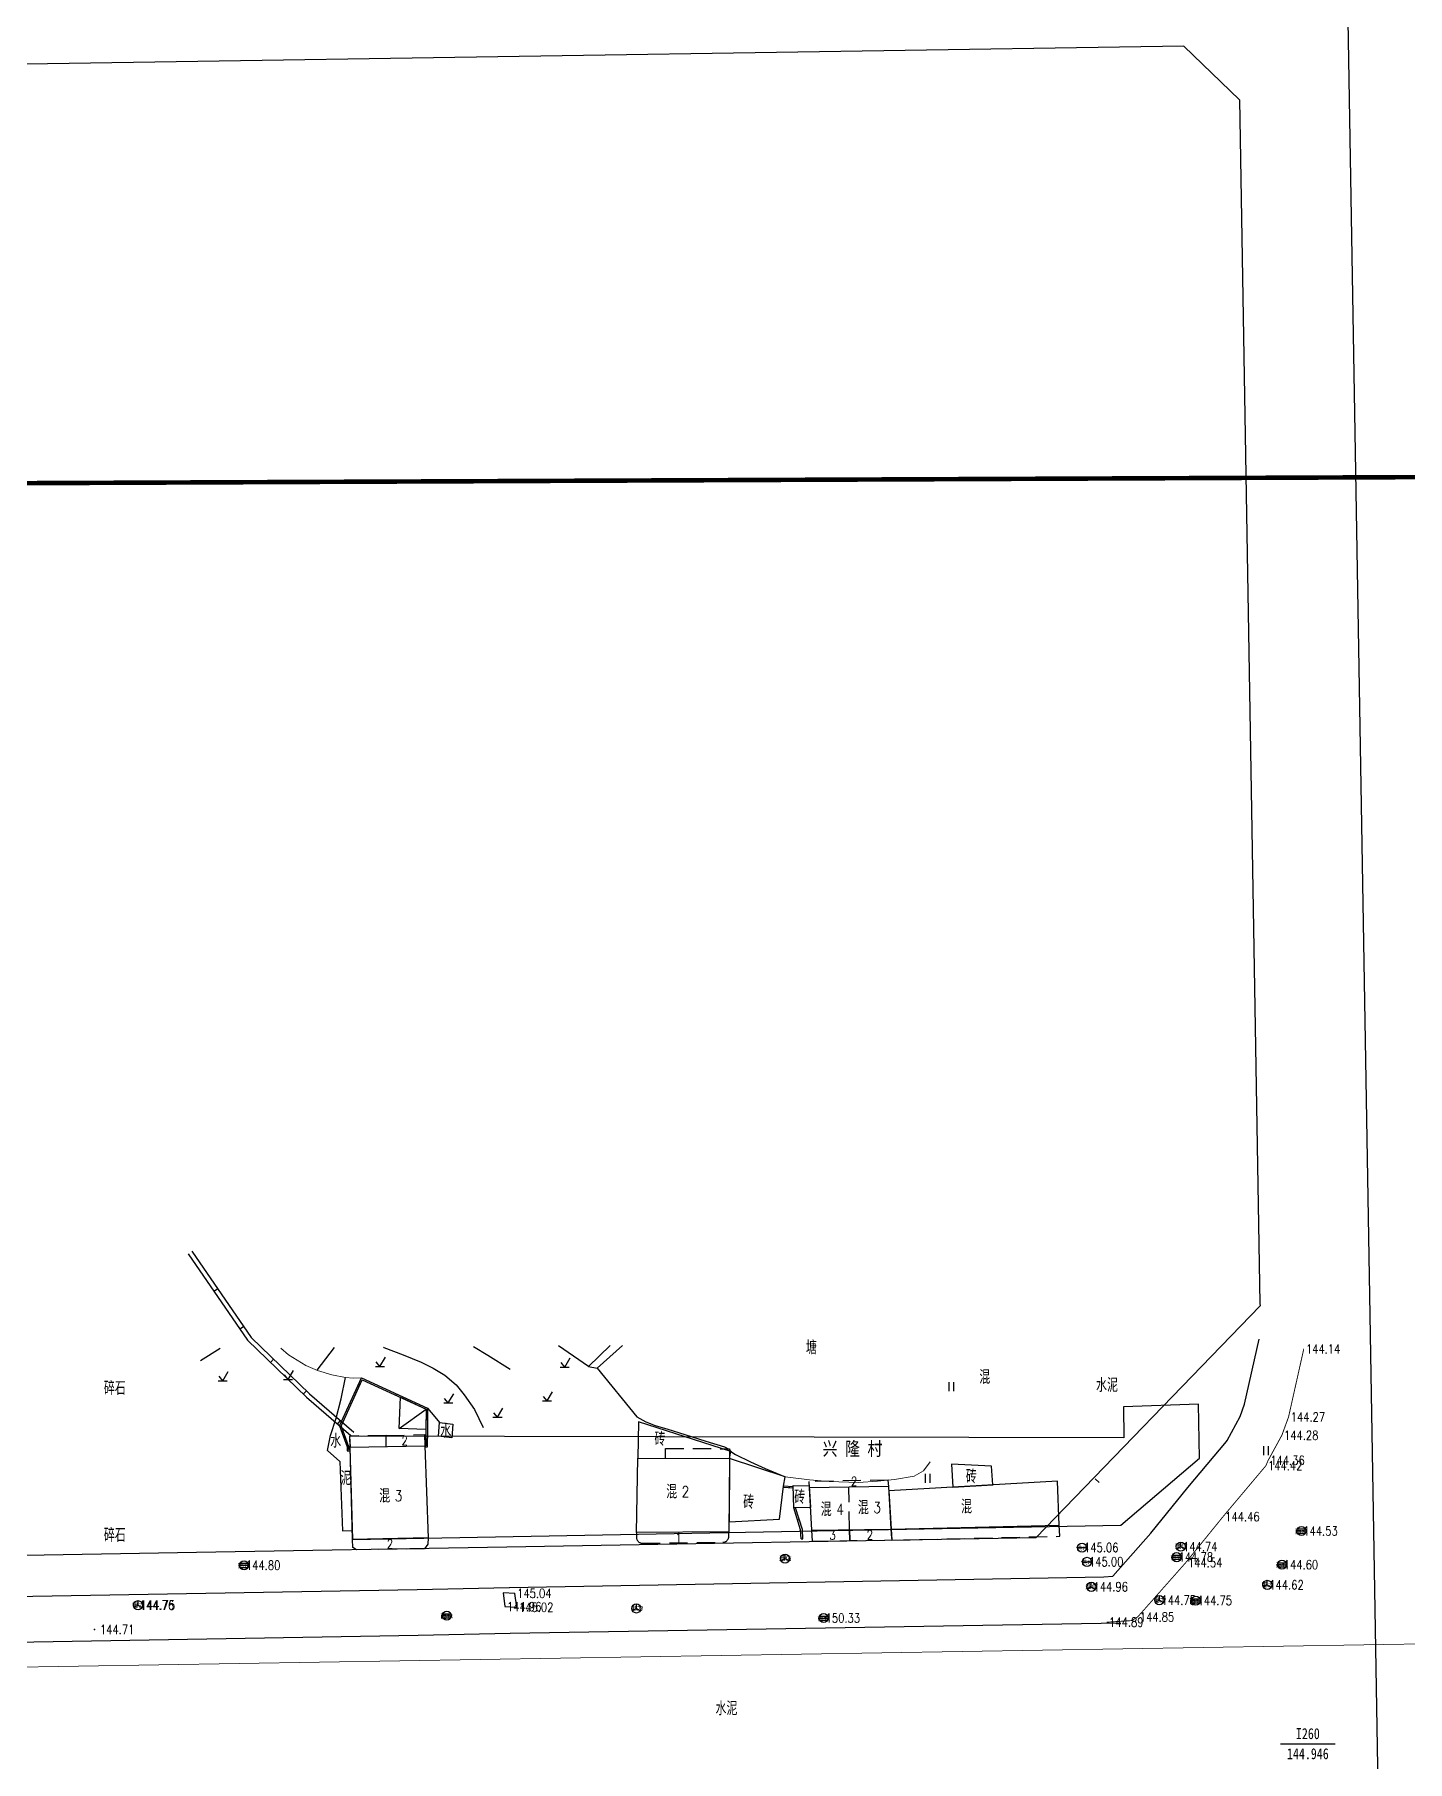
# Model space of a CAD drawing. Extents: x 529262 to 576451, y 2694391 to 2717535.
# Drawn here: x 565312.9 to 565463.3, y 2709667.3 to 2709856.5 of the extents above; entities that cross this region are included whole.
import ezdxf
from ezdxf.enums import TextEntityAlignment as Align
from ezdxf.xclip import XClip

# ---------------------------------------------------------------- set-up
doc = ezdxf.new("R2010")
doc.units = 0
doc.header["$XCLIPFRAME"] = 0
doc.linetypes.add('X5', pattern=[3, 2, -1])
for name, color, linetype in [('a红线图', 1, 'Continuous'), ('COMPONENT', 8, 'Continuous'), ('DLDW', 8, 'Continuous'), ('DLSS', 4, 'Continuous'), ('DMTZ', 8, 'Continuous'), ('GCD', 8, 'Continuous'), ('GXYZ', 8, 'Continuous'), ('JMD', 8, 'Continuous'), ('KZD', 8, 'Continuous'), ('PP-COM', 7, 'Continuous'), ('RD-中线', 40, 'Continuous'), ('RD-红线', 7, 'Continuous'), ('ZBTZ', 8, 'Continuous'), ('ZJ', 7, 'Continuous')]:
    doc.layers.add(name, color=color, linetype=linetype)
doc.layers.add('SXSS', color=5, linetype='Continuous', lineweight=0)
doc.styles.add('HZ', font='rs.shx', dxfattribs={"width": 0.8, "bigfont": 'hztxt.shx'})
doc.styles.add('宋体', font='', dxfattribs={"width": 0.75})
doc.styles.add('等线体', font='simhei.ttf')
doc.styles.get('宋体').set_extended_font_data('SimSun')
doc.linetypes.add('10421', pattern='A,2,[150,AAA.SHX,S=0.5,R=0,X=0,Y=0.5],1e-11', length=2)
doc.linetypes.add('10422', pattern='A,0.75,[150,AAA.SHX,S=0.5,R=0,X=0,Y=0.5],1.5,[177,AAA.SHX,S=1,R=0,X=0,Y=0.4],0.75', length=3)
doc.linetypes.add('1161', pattern='A,0,[149,AAA.SHX,S=0.15,R=0,X=0,Y=0],-1.6', length=1.6)
doc.linetypes.add('8462', pattern='A,2,[157,AAA.SHX,S=1,R=0,X=0,Y=0.5],1e-09', length=2)

# ---------------------------------------------------------------- blocks, each defined once
blk = doc.blocks.new('A$C19FD0107')
at = {"layer": 'RD-中线', "color": 8, "linetype": 'Continuous', "flags": 128}
blk.add_lwpolyline([(-5541.36, 15473.92), (-5526.14, 14579.62)], dxfattribs=at)
at = {"layer": 'RD-红线', "color": 8}
blk.add_lwpolyline([(-5559.19, 15464.64), (-5784.71, 15461.15)], dxfattribs=at)
blk.add_lwpolyline([(-5553.1, 15458.75), (-5559.19, 15464.64, 0.413761)], format="xyb", dxfattribs=at)
at = {"layer": 'RD-红线', "color": 8, "linetype": 'Continuous', "flags": 128}
for points in [[(-5553.1, 15458.75), (-5550.86, 15326.85), (-5550.85, 15326.58)], [(-5575.41, 15301.16), (-5633.37, 15300.14), (-5667.36, 15299.55), (-5763.3, 15297.87)]]:
    blk.add_lwpolyline(points, dxfattribs=at)
at = {"layer": 'RD-红线', "color": 8, "linetype": 'Continuous'}
blk.add_lwpolyline([(-5575.41, 15301.16), (-5550.85, 15326.58, 0.414075)], format="xyb", dxfattribs=at)
blk = doc.blocks.new('GC200')
at = {"linetype": 'Continuous', "const_width": 0.2, "flags": 128}
blk.add_lwpolyline([(-0.1, 0, 1), (0.1, 0, 1)], format="xyb", close=True, dxfattribs=at)
blk = doc.blocks.new('gc123')
at = {"color": 8}
for p, q in [((-1, 0), (1, 0)), ((0, 0), (-0.8, 1)), ((0, 0), (1.2, 2))]:
    blk.add_line(p, q, dxfattribs=at)
blk = doc.blocks.new('gc121')
at = {"color": 8}
for p, q in [((-0.5, -1), (-0.5, 1)), ((0.5, -1), (0.5, 1))]:
    blk.add_line(p, q, dxfattribs=at)
blk = doc.blocks.new('gcbj0101')
blk.add_line((-1, 0), (1, 0))
blk.add_circle((0, 0), 1)
blk = doc.blocks.new('gcbj0103')
for p, q in [((-1, 0), (1, 0)), ((-0.9, 0.43), (0.9, 0.43)), ((-0.88, -0.47), (0.88, -0.47))]:
    blk.add_line(p, q)
blk.add_circle((0, 0), 1)
blk = doc.blocks.new('gcbj0107')
for q in [(-0.87, -0.5), (0, 1), (0.87, -0.5)]:
    blk.add_line((0, 0), q)
blk.add_circle((0, 0), 1)

msp = doc.modelspace()

# ---------------------------------------------------------------- linework, layer by layer
at = {"const_width": 0.5}
msp.add_lwpolyline([(565286.483, 2709870.726), (565133.543, 2709870.659), (565133.687, 2709298.957), (565665.616, 2709299.237), (565665.521, 2709371.101), (565911.301, 2709371.252), (565911.184, 2709809.956), (565286.302, 2709807.243), (565286.483, 2709870.726)], dxfattribs=at)
at = {"layer": 'a红线图', "color": 8, "linetype": 'Continuous', "lineweight": 0, "flags": 128}
msp.add_lwpolyline([(564727.349, 2709667.84), (566620.304, 2709699.43)], dxfattribs=at)
msp.add_lwpolyline([(564727.349, 2709667.84), (566620.304, 2709699.43)], dxfattribs=at)
at = {"layer": 'DLDW', "color": 252, "linetype": 'Continuous', "flags": 128}
msp.add_lwpolyline([(565357.247, 2709704.414), (565358.7, 2709704.233), (565358.601, 2709702.742), (565357.148, 2709702.923)], close=True, dxfattribs=at)
at = {"layer": 'DLSS', "linetype": 'Continuous', "flags": 128}
for points in [[(565430.041, 2709687.511), (565431.017, 2709687.575), (565435.186, 2709692.287), (565439.23, 2709697.277), (565443.469, 2709702.315), (565443.523, 2709702.443), (565444.961, 2709705.076), (565445.452, 2709706.418), (565447.047, 2709713.543)], [(565429.511, 2709697.833), (565429.065, 2709698.243)]]:
    msp.add_lwpolyline(points, dxfattribs=at)
at = {"layer": 'DLSS', "linetype": 'Continuous', "const_width": 0.1, "flags": 128}
msp.add_lwpolyline([(565430.366, 2709682.522), (565433.071, 2709682.698), (565433.731, 2709683.096), (565439.002, 2709689.055), (565443.086, 2709694.093), (565447.773, 2709699.665), (565448.026, 2709700.256), (565449.528, 2709703.007), (565450.26, 2709705.007), (565451.926, 2709712.451)], dxfattribs=at)
msp.add_lwpolyline([(565430.366, 2709682.522), (565433.071, 2709682.698), (565433.731, 2709683.096), (565439.002, 2709689.055), (565443.086, 2709694.093), (565447.773, 2709699.665), (565448.026, 2709700.256), (565449.528, 2709703.007), (565450.26, 2709705.007), (565451.926, 2709712.451)], dxfattribs=at)
at = {"layer": 'DLSS', "linetype": 'Continuous', "elevation": 144.256, "flags": 128}
for points in [[(565289.513, 2709684.971), (565354.795, 2709686.093), (565364.885, 2709686.321)], [(565289.599, 2709679.972), (565354.895, 2709681.094), (565364.998, 2709681.322)]]:
    msp.add_lwpolyline(points, dxfattribs=at)
at = {"layer": 'DLSS', "linetype": 'Continuous', "lineweight": -3, "elevation": 144.848, "flags": 128}
for points in [[(565364.913, 2709686.325), (565430.041, 2709687.511)], [(565364.998, 2709681.326), (565431.869, 2709682.462)]]:
    msp.add_lwpolyline(points, dxfattribs=at)
at = {"layer": 'DMTZ', "linetype": '10422', "flags": 128}
for points in [[(565373.551, 2709710.536), (565375.93, 2709712.835)], [(565377.301, 2709712.845), (565374.526, 2709710.361), (565378.862, 2709705.027)]]:
    msp.add_lwpolyline(points, dxfattribs=at)
at = {"layer": 'DMTZ', "linetype": '10421', "elevation": 144.66, "flags": 128}
msp.add_lwpolyline([(565344.955, 2709701.33), (565345.299, 2709702.99), (565345.915, 2709704.88), (565346.47, 2709706.987), (565346.939, 2709709.345)], dxfattribs=at)
at = {"layer": 'DMTZ', "linetype": '10422', "flags": 128}
for points, elevation in [([(565378.862, 2709705.027), (565379.844, 2709704.471), (565380.864, 2709704.067), (565382.247, 2709703.662), (565384.104, 2709703.103), (565386.409, 2709702.377), (565388.449, 2709701.739), (565388.955, 2709701.467), (565389.143, 2709701.213)], -854.947), ([(565389.143, 2709701.213), (565389.682, 2709700.886), (565391.308, 2709700.083), (565392.914, 2709699.378), (565395.098, 2709698.46)], -850.052)]:
    msp.add_lwpolyline(points, dxfattribs=dict(at, elevation=elevation))
at = {"layer": 'GXYZ', "linetype": 'Continuous', "flags": 128}
msp.add_lwpolyline([(565364.4, 2709684.228), (565365.712, 2709684.159), (565365.511, 2709685.676), (565364.199, 2709685.745)], close=True, dxfattribs=at)
at = {"layer": 'JMD', "linetype": 'Continuous'}
for p, q in [((565332.522, 2709718.787), (565332.934, 2709719.07)), ((565335.35, 2709714.664), (565335.763, 2709714.946)), ((565338.711, 2709710.991), (565339.059, 2709711.35)), ((565342.304, 2709707.513), (565342.652, 2709707.872)), ((565348.38, 2709708.575), (565348.516, 2709708.513)), ((565352.533, 2709707.534), (565352.47, 2709707.398)), ((565352.814, 2709703.757), (565355.773, 2709705.878)), ((565346.074, 2709704.23), (565346.401, 2709704.609)), ((565355.917, 2709704.706), (565355.767, 2709704.707)), ((565346.717, 2709702.837), (565346.858, 2709702.887)), ((565395.545, 2709697.385), (565395.533, 2709697.235)), ((565396.468, 2709693.712), (565396.659, 2709693.771)), ((565396.856, 2709691.658, -853.181), (565397.055, 2709691.668))]:
    msp.add_line(p, q, dxfattribs=at)
at = {"layer": 'JMD', "linetype": 'Continuous', "flags": 128}
for points in [[(565329.693, 2709722.91), (565336.207, 2709713.415), (565342.653, 2709707.176), (565347.538, 2709702.971)], [(565330.105, 2709723.193), (565336.591, 2709713.739), (565342.99, 2709707.545), (565347.864, 2709703.35)], [(565346.294, 2709704.031), (565348.71, 2709709.294), (565355.924, 2709705.974), (565355.911, 2709703.632)], [(565346.455, 2709704.024), (565348.783, 2709709.095), (565355.773, 2709705.878), (565355.761, 2709703.633)], [(565346.294, 2709704.031), (565347.109, 2709701.731), (565347.141, 2709701.311), (565347.447, 2709701.32)], [(565346.455, 2709704.024), (565347.257, 2709701.762), (565347.279, 2709701.465), (565347.443, 2709701.47)], [(565355.761, 2709703.633), (565355.75, 2709701.867), (565355.64, 2709701.858)], [(565355.911, 2709703.632), (565355.899, 2709701.722), (565355.645, 2709701.713)], [(565395.99, 2709697.199), (565394.895, 2709697.286)], [(565395.986, 2709697.35), (565394.912, 2709697.435)], [(565396.856, 2709691.658), (565396.806, 2709692.631), (565396.049, 2709695.052)], [(565397.055, 2709691.668), (565397.004, 2709692.667), (565396.257, 2709695.057)], [(565364.4, 2709684.228), (565365.712, 2709684.159), (565365.511, 2709685.676), (565364.199, 2709685.745)]]:
    msp.add_lwpolyline(points, dxfattribs=at)
for points in [[(565352.814, 2709703.757), (565352.957, 2709707.174), (565355.773, 2709705.878), (565355.761, 2709703.633)], [(565347.72, 2709691.598), (565431.878, 2709693.158), (565440.517, 2709700.502), (565440.395, 2709706.429), (565432.19, 2709706.131), (565432.204, 2709702.732), (565347.395, 2709702.907)], [(565388.953, 2709692.433), (565378.833, 2709692.369), (565378.962, 2709700.501), (565389.008, 2709700.448)], [(565388.96, 2709693.504), (565394.498, 2709693.801), (565394.912, 2709697.435), (565395.098, 2709698.46), (565389.008, 2709700.448)], [(565417.727, 2709699.617), (565413.349, 2709699.852), (565413.495, 2709697.311), (565417.845, 2709697.56)], [(565406.486, 2709696.908), (565406.742, 2709692.726), (565425.143, 2709693.151), (565424.93, 2709697.967)], [(565397.733, 2709697.476), (565397.87, 2709695.096), (565396.049, 2709695.052), (565395.983, 2709697.486)], [(565406.742, 2709692.726), (565406.457, 2709697.39), (565397.747, 2709697.242), (565398.013, 2709692.614)]]:
    msp.add_lwpolyline(points, close=True, dxfattribs=at)
for points, elevation in [([(565389.008, 2709700.448), (565389.143, 2709701.213), (565379.04, 2709704.464), (565378.962, 2709700.501)], -850.052), ([(565355.64, 2709701.858), (565355.984, 2709691.769), (565347.72, 2709691.598), (565347.437, 2709701.704)], -851.224)]:
    msp.add_lwpolyline(points, close=True, dxfattribs=dict(at, elevation=elevation))
at = {"layer": 'JMD', "linetype": 'X5'}
for points in [[(565351.409, 2709701.779), (565351.387, 2709702.99), (565347.37, 2709702.913), (565347.437, 2709701.704)], [(565351.409, 2709701.779), (565351.387, 2709702.99), (565355.591, 2709703.085), (565355.64, 2709701.858)], [(565381.999, 2709700.485), (565382.005, 2709701.571), (565389.013, 2709701.534), (565389.008, 2709700.448)], [(565355.984, 2709691.769), (565355.967, 2709691.057), (565355.607, 2709690.569), (565348.137, 2709690.457), (565347.75, 2709690.714), (565347.72, 2709691.598)]]:
    msp.add_lwpolyline(points, dxfattribs=at)
for points, elevation in [([(565406.457, 2709697.39), (565406.414, 2709698.089), (565397.704, 2709697.941), (565397.747, 2709697.242)], -850.792), ([(565398.013, 2709692.614), (565398.086, 2709691.401), (565402.182, 2709691.474), (565402.172, 2709692.667)], 145.099), ([(565406.742, 2709692.726), (565406.815, 2709691.513), (565425.216, 2709691.938), (565425.143, 2709693.151)], 144.918)]:
    msp.add_lwpolyline(points, dxfattribs=dict(at, elevation=elevation))
at = {"layer": 'JMD', "linetype": 'X5', "elevation": 145.099, "flags": 128}
msp.add_lwpolyline([(565402.172, 2709692.667), (565402.093, 2709697.316)], dxfattribs=at)
at = {"layer": 'JMD', "linetype": 'X5', "elevation": -851.68}
msp.add_lwpolyline([(565378.833, 2709692.369), (565378.823, 2709691.814, 0.3875889), (565379.427, 2709691.178), (565388.297, 2709691.275, 0.3875889), (565388.933, 2709691.878), (565388.953, 2709692.433)], format="xyb", dxfattribs=at)
at = {"layer": 'JMD', "linetype": 'X5', "flags": 128}
msp.add_lwpolyline([(565402.172, 2709692.667), (565402.182, 2709691.474), (565406.815, 2709691.513), (565406.742, 2709692.726)], dxfattribs=at)
at = {"layer": 'KZD', "linetype": 'Continuous'}
msp.add_line((565449.378, 2709669.2), (565455.378, 2709669.2), dxfattribs=at)
at = {"layer": 'SXSS', "color": 8, "linetype": '8462', "elevation": -852.163, "flags": 128}
msp.add_lwpolyline([(565339.866, 2709712.57), (565340.681, 2709711.838), (565342.611, 2709710.651), (565343.883, 2709710.096), (565345.426, 2709709.632), (565346.939, 2709709.345), (565347.769, 2709709.257), (565348.71, 2709709.294)], dxfattribs=at)
at = {"layer": 'SXSS', "color": 8, "linetype": '10421', "elevation": -852.617, "flags": 128}
msp.add_lwpolyline([(565395.098, 2709698.46), (565397.762, 2709698.112), (565399.928, 2709697.95), (565403.162, 2709697.821), (565405.232, 2709697.982), (565407.107, 2709698.176), (565409.241, 2709698.509), (565410.265, 2709699.106), (565411.001, 2709700.087)], dxfattribs=at)
at = {"layer": 'ZBTZ', "linetype": 'Continuous', "flags": 128}
for points, elevation in [([(565360.974, 2709712.725), (565362.524, 2709711.782), (565364.998, 2709710.249)], 143.846), ([(565333.203, 2709712.521), (565331.055, 2709711.178)], 144.39), ([(565345.698, 2709712.613), (565343.806, 2709710.13)], 143.758), ([(565351.121, 2709712.652), (565351.138, 2709712.642), (565353.267, 2709711.82), (565355.227, 2709711.014), (565356.561, 2709710.371), (565357.84, 2709709.603), (565359.068, 2709708.541), (565359.941, 2709707.452), (565361.08, 2709705.819), (565362.006, 2709703.846)], 144.998)]:
    msp.add_lwpolyline(points, dxfattribs=dict(at, elevation=elevation))
for points in [[(565373.551, 2709710.536), (565370.277, 2709712.793)], [(565355.924, 2709705.974), (565356.727, 2709705.017), (565357.247, 2709704.414)]]:
    msp.add_lwpolyline(points, dxfattribs=at)
at = {"layer": 'ZBTZ', "linetype": '1161', "flags": 128}
for points in [[(565373.551, 2709710.536), (565374.526, 2709710.361)], [(565344.955, 2709701.33), (565344.955, 2709701.33), (565346.312, 2709700.138), (565346.601, 2709692.548), (565347.692, 2709692.579)]]:
    msp.add_lwpolyline(points, dxfattribs=at)

# ---------------------------------------------------------------- block references
at = {"layer": 'COMPONENT', "linetype": 'Continuous', "xscale": 0.5, "yscale": 0.5}
for name, p in [('gcbj0103', (565451.676, 2709692.524)), ('gcbj0101', (565427.636, 2709690.698)), ('gcbj0103', (565438.011, 2709689.651)), ('gcbj0107', (565438.462, 2709690.804)), ('gcbj0103', (565335.831, 2709688.761)), ('gcbj0107', (565395.097, 2709689.486)), ('gcbj0101', (565428.181, 2709689.132)), ('gcbj0103', (565449.534, 2709688.821)), ('gcbj0107', (565428.652, 2709686.399)), ('gcbj0107', (565447.928, 2709686.611)), ('gcbj0107', (565324.208, 2709684.382)), ('gcbj0107', (565378.816, 2709684.029)), ('gcbj0107', (565436.114, 2709684.933)), ('gcbj0103', (565440.101, 2709684.881)), ('gcbj0103', (565358.038, 2709683.235)), ('gcbj0103', (565399.34, 2709682.973))]:
    msp.add_blockref(name, p, dxfattribs=at)
at = {"layer": 'GCD', "linetype": 'Continuous'}
ref = msp.add_blockref('GC200', (565451.922, 2709712.454, 144.143), dxfattribs=dict(at, xscale=0.1999999999534339, yscale=0.1999999999534339, zscale=0.1999999999534339))
ref.add_attrib('height', '144.14', dxfattribs={"linetype": 'Continuous', "height": 1, "style": 'HZ', "width": 0.8}).set_placement((565452.162, 2709712.454, 144.143), align=Align.MIDDLE_LEFT)
ref = msp.add_blockref('GC200', (565451.922, 2709712.454, 144.143), dxfattribs=dict(at, xscale=0.1999999999534339, yscale=0.1999999999534339, zscale=0.1999999999534339))
ref.add_attrib('height', '144.14', dxfattribs={"linetype": 'Continuous', "height": 1, "style": 'HZ', "width": 0.8}).set_placement((565452.162, 2709712.454, 144.143), align=Align.MIDDLE_LEFT)
ref = msp.add_blockref('GC200', (565450.256, 2709705.01, 144.272), dxfattribs=dict(at, xscale=0.1999999999534339, yscale=0.1999999999534339, zscale=0.1999999999534339))
ref.add_attrib('height', '144.27', dxfattribs={"linetype": 'Continuous', "height": 1, "style": 'HZ', "width": 0.8}).set_placement((565450.496, 2709705.01, 144.272), align=Align.MIDDLE_LEFT)
ref = msp.add_blockref('GC200', (565450.256, 2709705.01, 144.272), dxfattribs=dict(at, xscale=0.1999999999534339, yscale=0.1999999999534339, zscale=0.1999999999534339))
ref.add_attrib('height', '144.27', dxfattribs={"linetype": 'Continuous', "height": 1, "style": 'HZ', "width": 0.8}).set_placement((565450.496, 2709705.01, 144.272), align=Align.MIDDLE_LEFT)
ref = msp.add_blockref('GC200', (565449.524, 2709703.01, 144.278), dxfattribs=dict(at, xscale=0.1999999999534339, yscale=0.1999999999534339, zscale=0.1999999999534339))
ref.add_attrib('height', '144.28', dxfattribs={"linetype": 'Continuous', "height": 1, "style": 'HZ', "width": 0.8}).set_placement((565449.764, 2709703.01, 144.278), align=Align.MIDDLE_LEFT)
ref = msp.add_blockref('GC200', (565449.524, 2709703.01, 144.278), dxfattribs=dict(at, xscale=0.1999999999534339, yscale=0.1999999999534339, zscale=0.1999999999534339))
ref.add_attrib('height', '144.28', dxfattribs={"linetype": 'Continuous', "height": 1, "style": 'HZ', "width": 0.8}).set_placement((565449.764, 2709703.01, 144.278), align=Align.MIDDLE_LEFT)
ref = msp.add_blockref('GC200', (565447.769, 2709699.668, 144.424), dxfattribs=dict(at, xscale=0.1999999999534339, yscale=0.1999999999534339, zscale=0.1999999999534339))
ref.add_attrib('height', '144.42', dxfattribs={"linetype": 'Continuous', "height": 1, "style": 'HZ', "width": 0.8}).set_placement((565448.009, 2709699.668, 144.424), align=Align.MIDDLE_LEFT)
ref = msp.add_blockref('GC200', (565447.769, 2709699.668, 144.424), dxfattribs=dict(at, xscale=0.1999999999534339, yscale=0.1999999999534339, zscale=0.1999999999534339))
ref.add_attrib('height', '144.42', dxfattribs={"linetype": 'Continuous', "height": 1, "style": 'HZ', "width": 0.8}).set_placement((565448.009, 2709699.668, 144.424), align=Align.MIDDLE_LEFT)
ref = msp.add_blockref('GC200', (565448.022, 2709700.259, 144.359), dxfattribs=dict(at, xscale=0.1999999999534339, yscale=0.1999999999534339, zscale=0.1999999999534339))
ref.add_attrib('height', '144.36', dxfattribs={"linetype": 'Continuous', "height": 1, "style": 'HZ', "width": 0.8}).set_placement((565448.262, 2709700.259, 144.359), align=Align.MIDDLE_LEFT)
ref = msp.add_blockref('GC200', (565448.022, 2709700.259, 144.359), dxfattribs=dict(at, xscale=0.1999999999534339, yscale=0.1999999999534339, zscale=0.1999999999534339))
ref.add_attrib('height', '144.36', dxfattribs={"linetype": 'Continuous', "height": 1, "style": 'HZ', "width": 0.8}).set_placement((565448.262, 2709700.259, 144.359), align=Align.MIDDLE_LEFT)
ref = msp.add_blockref('GC200', (565443.082, 2709694.096, 144.464), dxfattribs=dict(at, xscale=0.1999999999534339, yscale=0.1999999999534339, zscale=0.1999999999534339))
ref.add_attrib('height', '144.46', dxfattribs={"linetype": 'Continuous', "height": 1, "style": 'HZ', "width": 0.8}).set_placement((565443.322, 2709694.096, 144.464), align=Align.MIDDLE_LEFT)
ref = msp.add_blockref('GC200', (565443.082, 2709694.096, 144.464), dxfattribs=dict(at, xscale=0.1999999999534339, yscale=0.1999999999534339, zscale=0.1999999999534339))
ref.add_attrib('height', '144.46', dxfattribs={"linetype": 'Continuous', "height": 1, "style": 'HZ', "width": 0.8}).set_placement((565443.322, 2709694.096, 144.464), align=Align.MIDDLE_LEFT)
ref = msp.add_blockref('GC200', (565451.638, 2709692.526, 144.528), dxfattribs=dict(at, xscale=0.1999999999534339, yscale=0.1999999999534339, zscale=0.1999999999534339))
ref.add_attrib('height', '144.53', dxfattribs={"linetype": 'Continuous', "height": 1, "style": 'HZ', "width": 0.8}).set_placement((565451.878, 2709692.526, 144.528), align=Align.MIDDLE_LEFT)
ref = msp.add_blockref('GC200', (565451.638, 2709692.526, 144.528), dxfattribs=dict(at, xscale=0.1999999999534339, yscale=0.1999999999534339, zscale=0.1999999999534339))
ref.add_attrib('height', '144.53', dxfattribs={"linetype": 'Continuous', "height": 1, "style": 'HZ', "width": 0.8}).set_placement((565451.878, 2709692.526, 144.528), align=Align.MIDDLE_LEFT)
ref = msp.add_blockref('GC200', (565427.619, 2709690.705, 145.058), dxfattribs=dict(at, xscale=0.1999999999534339, yscale=0.1999999999534339, zscale=0.1999999999534339))
ref.add_attrib('height', '145.06', dxfattribs={"linetype": 'Continuous', "height": 1, "style": 'HZ', "width": 0.8}).set_placement((565427.859, 2709690.705, 145.058), align=Align.MIDDLE_LEFT)
ref = msp.add_blockref('GC200', (565427.619, 2709690.705, 145.058), dxfattribs=dict(at, xscale=0.1999999999534339, yscale=0.1999999999534339, zscale=0.1999999999534339))
ref.add_attrib('height', '145.06', dxfattribs={"linetype": 'Continuous', "height": 1, "style": 'HZ', "width": 0.8}).set_placement((565427.859, 2709690.705, 145.058), align=Align.MIDDLE_LEFT)
ref = msp.add_blockref('GC200', (565437.976, 2709689.656, 144.784), dxfattribs=dict(at, xscale=0.1999999999534339, yscale=0.1999999999534339, zscale=0.1999999999534339))
ref.add_attrib('height', '144.78', dxfattribs={"linetype": 'Continuous', "height": 1, "style": 'HZ', "width": 0.8}).set_placement((565438.216, 2709689.656, 144.784), align=Align.MIDDLE_LEFT)
ref = msp.add_blockref('GC200', (565437.976, 2709689.656, 144.784), dxfattribs=dict(at, xscale=0.1999999999534339, yscale=0.1999999999534339, zscale=0.1999999999534339))
ref.add_attrib('height', '144.78', dxfattribs={"linetype": 'Continuous', "height": 1, "style": 'HZ', "width": 0.8}).set_placement((565438.216, 2709689.656, 144.784), align=Align.MIDDLE_LEFT)
ref = msp.add_blockref('GC200', (565438.461, 2709690.807, 144.742), dxfattribs=dict(at, xscale=0.1999999999534339, yscale=0.1999999999534339, zscale=0.1999999999534339))
ref.add_attrib('height', '144.74', dxfattribs={"linetype": 'Continuous', "height": 1, "style": 'HZ', "width": 0.8}).set_placement((565438.701, 2709690.807, 144.742), align=Align.MIDDLE_LEFT)
ref = msp.add_blockref('GC200', (565438.461, 2709690.807, 144.742), dxfattribs=dict(at, xscale=0.1999999999534339, yscale=0.1999999999534339, zscale=0.1999999999534339))
ref.add_attrib('height', '144.74', dxfattribs={"linetype": 'Continuous', "height": 1, "style": 'HZ', "width": 0.8}).set_placement((565438.701, 2709690.807, 144.742), align=Align.MIDDLE_LEFT)
ref = msp.add_blockref('GC200', (565335.793, 2709688.766, 144.799), dxfattribs=dict(at, xscale=0.1999999999534339, yscale=0.1999999999534339, zscale=0.1999999999534339))
ref.add_attrib('height', '144.80', dxfattribs={"linetype": 'Continuous', "height": 1, "style": 'HZ', "width": 0.8}).set_placement((565336.033, 2709688.766, 144.799), align=Align.MIDDLE_LEFT)
ref = msp.add_blockref('GC200', (565335.793, 2709688.766, 144.799), dxfattribs=dict(at, xscale=0.1999999999534339, yscale=0.1999999999534339, zscale=0.1999999999534339))
ref.add_attrib('height', '144.80', dxfattribs={"linetype": 'Continuous', "height": 1, "style": 'HZ', "width": 0.8}).set_placement((565336.033, 2709688.766, 144.799), align=Align.MIDDLE_LEFT)
ref = msp.add_blockref('GC200', (565428.153, 2709689.143, 145), dxfattribs=dict(at, xscale=0.1999999999534339, yscale=0.1999999999534339, zscale=0.1999999999534339))
ref.add_attrib('height', '145.00', dxfattribs={"linetype": 'Continuous', "height": 1, "style": 'HZ', "width": 0.8}).set_placement((565428.393, 2709689.143, 145), align=Align.MIDDLE_LEFT)
ref = msp.add_blockref('GC200', (565428.153, 2709689.143, 145), dxfattribs=dict(at, xscale=0.1999999999534339, yscale=0.1999999999534339, zscale=0.1999999999534339))
ref.add_attrib('height', '145.00', dxfattribs={"linetype": 'Continuous', "height": 1, "style": 'HZ', "width": 0.8}).set_placement((565428.393, 2709689.143, 145), align=Align.MIDDLE_LEFT)
ref = msp.add_blockref('GC200', (565438.998, 2709689.058, 144.541), dxfattribs=dict(at, xscale=0.1999999999534339, yscale=0.1999999999534339, zscale=0.1999999999534339))
ref.add_attrib('height', '144.54', dxfattribs={"linetype": 'Continuous', "height": 1, "style": 'HZ', "width": 0.8}).set_placement((565439.238, 2709689.058, 144.541), align=Align.MIDDLE_LEFT)
ref = msp.add_blockref('GC200', (565438.998, 2709689.058, 144.541), dxfattribs=dict(at, xscale=0.1999999999534339, yscale=0.1999999999534339, zscale=0.1999999999534339))
ref.add_attrib('height', '144.54', dxfattribs={"linetype": 'Continuous', "height": 1, "style": 'HZ', "width": 0.8}).set_placement((565439.238, 2709689.058, 144.541), align=Align.MIDDLE_LEFT)
ref = msp.add_blockref('GC200', (565449.499, 2709688.827, 144.598), dxfattribs=dict(at, xscale=0.1999999999534339, yscale=0.1999999999534339, zscale=0.1999999999534339))
ref.add_attrib('height', '144.60', dxfattribs={"linetype": 'Continuous', "height": 1, "style": 'HZ', "width": 0.8}).set_placement((565449.739, 2709688.827, 144.598), align=Align.MIDDLE_LEFT)
ref = msp.add_blockref('GC200', (565449.499, 2709688.827, 144.598), dxfattribs=dict(at, xscale=0.1999999999534339, yscale=0.1999999999534339, zscale=0.1999999999534339))
ref.add_attrib('height', '144.60', dxfattribs={"linetype": 'Continuous', "height": 1, "style": 'HZ', "width": 0.8}).set_placement((565449.739, 2709688.827, 144.598), align=Align.MIDDLE_LEFT)
ref = msp.add_blockref('GC200', (565428.652, 2709686.402, 144.958), dxfattribs=dict(at, xscale=0.1999999999534339, yscale=0.1999999999534339, zscale=0.1999999999534339))
ref.add_attrib('height', '144.96', dxfattribs={"linetype": 'Continuous', "height": 1, "style": 'HZ', "width": 0.8}).set_placement((565428.892, 2709686.402, 144.958), align=Align.MIDDLE_LEFT)
ref = msp.add_blockref('GC200', (565428.652, 2709686.402, 144.958), dxfattribs=dict(at, xscale=0.1999999999534339, yscale=0.1999999999534339, zscale=0.1999999999534339))
ref.add_attrib('height', '144.96', dxfattribs={"linetype": 'Continuous', "height": 1, "style": 'HZ', "width": 0.8}).set_placement((565428.892, 2709686.402, 144.958), align=Align.MIDDLE_LEFT)
ref = msp.add_blockref('GC200', (565447.914, 2709686.614, 144.622), dxfattribs=dict(at, xscale=0.1999999999534339, yscale=0.1999999999534339, zscale=0.1999999999534339))
ref.add_attrib('height', '144.62', dxfattribs={"linetype": 'Continuous', "height": 1, "style": 'HZ', "width": 0.8}).set_placement((565448.154, 2709686.614, 144.622), align=Align.MIDDLE_LEFT)
ref = msp.add_blockref('GC200', (565447.914, 2709686.614, 144.622), dxfattribs=dict(at, xscale=0.1999999999534339, yscale=0.1999999999534339, zscale=0.1999999999534339))
ref.add_attrib('height', '144.62', dxfattribs={"linetype": 'Continuous', "height": 1, "style": 'HZ', "width": 0.8}).set_placement((565448.154, 2709686.614, 144.622), align=Align.MIDDLE_LEFT)
ref = msp.add_blockref('GC200', (565324.161, 2709684.386, 144.764), dxfattribs=dict(at, xscale=0.1999999999534339, yscale=0.1999999999534339, zscale=0.1999999999534339))
ref.add_attrib('height', '144.76', dxfattribs={"linetype": 'Continuous', "height": 1, "style": 'HZ', "width": 0.8}).set_placement((565324.401, 2709684.386, 144.764), align=Align.MIDDLE_LEFT)
ref = msp.add_blockref('GC200', (565324.161, 2709684.386, 144.764), dxfattribs=dict(at, xscale=0.1999999999534339, yscale=0.1999999999534339, zscale=0.1999999999534339))
ref.add_attrib('height', '144.76', dxfattribs={"linetype": 'Continuous', "height": 1, "style": 'HZ', "width": 0.8}).set_placement((565324.401, 2709684.386, 144.764), align=Align.MIDDLE_LEFT)
ref = msp.add_blockref('GC200', (565324.244, 2709684.394, 144.754), dxfattribs=dict(at, xscale=0.1999999999534339, yscale=0.1999999999534339, zscale=0.1999999999534339))
ref.add_attrib('height', '144.75', dxfattribs={"linetype": 'Continuous', "height": 1, "style": 'HZ', "width": 0.8}).set_placement((565324.484, 2709684.394, 144.754), align=Align.MIDDLE_LEFT)
ref = msp.add_blockref('GC200', (565324.244, 2709684.394, 144.754), dxfattribs=dict(at, xscale=0.1999999999534339, yscale=0.1999999999534339, zscale=0.1999999999534339))
ref.add_attrib('height', '144.75', dxfattribs={"linetype": 'Continuous', "height": 1, "style": 'HZ', "width": 0.8}).set_placement((565324.484, 2709684.394, 144.754), align=Align.MIDDLE_LEFT)
ref = msp.add_blockref('GC200', (565364.396, 2709684.231, 144.962), dxfattribs=dict(at, xscale=0.1999999999534339, yscale=0.1999999999534339, zscale=0.1999999999534339))
ref.add_attrib('height', '144.96', dxfattribs={"linetype": 'Continuous', "height": 1, "style": 'HZ', "width": 0.8}).set_placement((565364.636, 2709684.231, 144.962), align=Align.MIDDLE_LEFT)
ref = msp.add_blockref('GC200', (565364.396, 2709684.231, 144.962), dxfattribs=dict(at, xscale=0.1999999999534339, yscale=0.1999999999534339, zscale=0.1999999999534339))
ref.add_attrib('height', '144.96', dxfattribs={"linetype": 'Continuous', "height": 1, "style": 'HZ', "width": 0.8}).set_placement((565364.636, 2709684.231, 144.962), align=Align.MIDDLE_LEFT)
ref = msp.add_blockref('GC200', (565365.507, 2709685.679, 145.04), dxfattribs=dict(at, xscale=0.1999999999534339, yscale=0.1999999999534339, zscale=0.1999999999534339))
ref.add_attrib('height', '145.04', dxfattribs={"linetype": 'Continuous', "height": 1, "style": 'HZ', "width": 0.8}).set_placement((565365.747, 2709685.679, 145.04), align=Align.MIDDLE_LEFT)
ref = msp.add_blockref('GC200', (565365.507, 2709685.679, 145.04), dxfattribs=dict(at, xscale=0.1999999999534339, yscale=0.1999999999534339, zscale=0.1999999999534339))
ref.add_attrib('height', '145.04', dxfattribs={"linetype": 'Continuous', "height": 1, "style": 'HZ', "width": 0.8}).set_placement((565365.747, 2709685.679, 145.04), align=Align.MIDDLE_LEFT)
ref = msp.add_blockref('GC200', (565365.708, 2709684.162, 145.018), dxfattribs=dict(at, xscale=0.1999999999534339, yscale=0.1999999999534339, zscale=0.1999999999534339))
ref.add_attrib('height', '145.02', dxfattribs={"linetype": 'Continuous', "height": 1, "style": 'HZ', "width": 0.8}).set_placement((565365.948, 2709684.162, 145.018), align=Align.MIDDLE_LEFT)
ref = msp.add_blockref('GC200', (565365.708, 2709684.162, 145.018), dxfattribs=dict(at, xscale=0.1999999999534339, yscale=0.1999999999534339, zscale=0.1999999999534339))
ref.add_attrib('height', '145.02', dxfattribs={"linetype": 'Continuous', "height": 1, "style": 'HZ', "width": 0.8}).set_placement((565365.948, 2709684.162, 145.018), align=Align.MIDDLE_LEFT)
ref = msp.add_blockref('GC200', (565436.101, 2709684.931, 144.745), dxfattribs=dict(at, xscale=0.1999999999534339, yscale=0.1999999999534339, zscale=0.1999999999534339))
ref.add_attrib('height', '144.75', dxfattribs={"linetype": 'Continuous', "height": 1, "style": 'HZ', "width": 0.8}).set_placement((565436.341, 2709684.931, 144.745), align=Align.MIDDLE_LEFT)
ref = msp.add_blockref('GC200', (565436.101, 2709684.931, 144.745), dxfattribs=dict(at, xscale=0.1999999999534339, yscale=0.1999999999534339, zscale=0.1999999999534339))
ref.add_attrib('height', '144.75', dxfattribs={"linetype": 'Continuous', "height": 1, "style": 'HZ', "width": 0.8}).set_placement((565436.341, 2709684.931, 144.745), align=Align.MIDDLE_LEFT)
ref = msp.add_blockref('GC200', (565440.055, 2709684.9, 144.749), dxfattribs=dict(at, xscale=0.1999999999534339, yscale=0.1999999999534339, zscale=0.1999999999534339))
ref.add_attrib('height', '144.75', dxfattribs={"linetype": 'Continuous', "height": 1, "style": 'HZ', "width": 0.8}).set_placement((565440.295, 2709684.9, 144.749), align=Align.MIDDLE_LEFT)
ref = msp.add_blockref('GC200', (565440.055, 2709684.9, 144.749), dxfattribs=dict(at, xscale=0.1999999999534339, yscale=0.1999999999534339, zscale=0.1999999999534339))
ref.add_attrib('height', '144.75', dxfattribs={"linetype": 'Continuous', "height": 1, "style": 'HZ', "width": 0.8}).set_placement((565440.295, 2709684.9, 144.749), align=Align.MIDDLE_LEFT)
ref = msp.add_blockref('GC200', (565399.306, 2709682.972, 150.334), dxfattribs=dict(at, xscale=0.1999999999534339, yscale=0.1999999999534339, zscale=0.1999999999534339))
ref.add_attrib('height', '150.33', dxfattribs={"linetype": 'Continuous', "height": 1, "style": 'HZ', "width": 0.8}).set_placement((565399.546, 2709682.972, 150.334), align=Align.MIDDLE_LEFT)
ref = msp.add_blockref('GC200', (565399.306, 2709682.972, 150.334), dxfattribs=dict(at, xscale=0.1999999999534339, yscale=0.1999999999534339, zscale=0.1999999999534339))
ref.add_attrib('height', '150.33', dxfattribs={"linetype": 'Continuous', "height": 1, "style": 'HZ', "width": 0.8}).set_placement((565399.546, 2709682.972, 150.334), align=Align.MIDDLE_LEFT)
ref = msp.add_blockref('GC200', (565430.362, 2709682.525, 144.886), dxfattribs=dict(at, xscale=0.1999999999534339, yscale=0.1999999999534339, zscale=0.1999999999534339))
ref.add_attrib('height', '144.89', dxfattribs={"linetype": 'Continuous', "height": 1, "style": 'HZ', "width": 0.8}).set_placement((565430.602, 2709682.525, 144.886), align=Align.MIDDLE_LEFT)
ref = msp.add_blockref('GC200', (565430.362, 2709682.525, 144.886), dxfattribs=dict(at, xscale=0.1999999999534339, yscale=0.1999999999534339, zscale=0.1999999999534339))
ref.add_attrib('height', '144.89', dxfattribs={"linetype": 'Continuous', "height": 1, "style": 'HZ', "width": 0.8}).set_placement((565430.602, 2709682.525, 144.886), align=Align.MIDDLE_LEFT)
ref = msp.add_blockref('GC200', (565433.727, 2709683.099, 144.851), dxfattribs=dict(at, xscale=0.1999999999534339, yscale=0.1999999999534339, zscale=0.1999999999534339))
ref.add_attrib('height', '144.85', dxfattribs={"linetype": 'Continuous', "height": 1, "style": 'HZ', "width": 0.8}).set_placement((565433.967, 2709683.099, 144.851), align=Align.MIDDLE_LEFT)
ref = msp.add_blockref('GC200', (565433.727, 2709683.099, 144.851), dxfattribs=dict(at, xscale=0.1999999999534339, yscale=0.1999999999534339, zscale=0.1999999999534339))
ref.add_attrib('height', '144.85', dxfattribs={"linetype": 'Continuous', "height": 1, "style": 'HZ', "width": 0.8}).set_placement((565433.967, 2709683.099, 144.851), align=Align.MIDDLE_LEFT)
ref = msp.add_blockref('GC200', (565319.441, 2709681.722, 144.712), dxfattribs=dict(at, xscale=0.5, yscale=0.5, zscale=0.5))
ref.add_attrib('height', '144.71', dxfattribs={"linetype": 'Continuous', "height": 1, "style": 'HZ', "width": 0.8}).set_placement((565320.041, 2709681.722, 144.712), align=Align.MIDDLE_LEFT)
at = {"layer": 'PP-COM'}
ref = msp.add_blockref('A$C19FD0107', (570997.993, 2694390.603), dxfattribs=at)
XClip(ref).set_block_clipping_path([(-9366.4383134884, 14428.6043910822), (-3328.4480743363, 17452.7484863754)])
at = {"layer": 'ZBTZ', "linetype": 'Continuous', "xscale": 0.5, "yscale": 0.5, "zscale": 0.5}
for p in [(565350.711, 2709710.562), (565370.96, 2709710.483), (565333.485, 2709708.983), (565340.643, 2709709.124), (565358.2, 2709706.554), (565369.024, 2709706.768), (565363.597, 2709704.985)]:
    msp.add_blockref('gc123', p, dxfattribs=at)
at = {"layer": 'ZBTZ', "linetype": 'Continuous', "xscale": 0.5, "yscale": 0.5}
for p in [(565413.331, 2709708.324), (565447.816, 2709701.31), (565410.75, 2709698.291)]:
    msp.add_blockref('gc121', p, dxfattribs=at)

# ---------------------------------------------------------------- texts
at = {"layer": 'DLDW', "color": 252, "linetype": 'Continuous', "style": 'HZ', "width": 0.8}
msp.add_text('水', height=1.5, dxfattribs=at).set_placement((565357.924, 2709703.578), align=Align.MIDDLE)
at = {"layer": 'DLSS', "color": 8, "linetype": 'Continuous', "style": 'HZ', "width": 0.8}
for p in [(565321.666, 2709708.244), (565321.666, 2709692.142)]:
    msp.add_text('碎石', height=1.5, dxfattribs=at).set_placement(p, align=Align.MIDDLE)
at = {"layer": 'GXYZ', "linetype": 'Continuous', "style": '宋体'}
for s, p in [('雨水', (565451.678, 2709692.484)), ('供水', (565427.663, 2709690.671)), ('通信', (565438.506, 2709690.855)), ('雨水', (565335.833, 2709688.721)), ('通信', (565395.141, 2709689.536)), ('供水', (565428.208, 2709689.106)), ('雨水', (565438.013, 2709689.61)), ('雨水', (565449.536, 2709688.781)), ('通信', (565428.696, 2709686.45)), ('电力', (565447.972, 2709686.661)), ('电力', (565324.252, 2709684.432)), ('电力', (565378.86, 2709684.079)), ('电力', (565436.158, 2709684.984)), ('雨水', (565440.103, 2709684.841)), ('雨水', (565358.041, 2709683.195)), ('雨水', (565399.342, 2709682.933))]:
    msp.add_text(s, height=0.5, dxfattribs=at).set_placement(p, align=Align.MIDDLE)
at = {"layer": 'JMD', "linetype": 'Continuous', "style": 'HZ', "width": 0.8}
for s, p in [('混', (565417.583, 2709709.394)), ('砖', (565381.988, 2709702.596)), ('混', (565383.28, 2709696.826)), ('砖', (565416.103, 2709698.497)), ('混', (565351.834, 2709696.369)), ('砖', (565391.716, 2709695.698)), ('砖', (565397.304, 2709696.246)), ('混', (565400.207, 2709694.895)), ('混', (565404.277, 2709695.088)), ('混', (565415.586, 2709695.189))]:
    msp.add_text(s, height=1.5, dxfattribs=at).set_placement(p, align=Align.MIDDLE_RIGHT)
for s, p in [('3', (565352.334, 2709696.369)), ('2', (565383.78, 2709696.826)), ('4', (565400.707, 2709694.895)), ('3', (565404.777, 2709695.088))]:
    msp.add_text(s, height=1.2, dxfattribs=at).set_placement(p, align=Align.MIDDLE_LEFT)
at = {"layer": 'KZD', "linetype": 'Continuous', "style": '等线体', "width": 0.8}
for s, p in [('I260', (565452.378, 2709670.3)), ('144.946', (565452.378, 2709668.1))]:
    msp.add_text(s, height=1.2, dxfattribs=at).set_placement(p, align=Align.MIDDLE)
at = {"layer": 'SXSS', "color": 8, "linetype": 'Continuous', "style": 'HZ', "width": 0.8}
msp.add_text('塘', height=1.5, dxfattribs=at).set_placement((565397.991, 2709712.717), align=Align.MIDDLE)
at = {"layer": 'ZJ', "color": 8, "linetype": 'Continuous', "style": 'HZ', "width": 0.8}
for s, height, p in [('水泥', 1.5, (565430.37, 2709708.582)), ('水', 1.5, (565345.873, 2709702.462)), ('2', 1, (565353.421, 2709702.41)), ('泥', 1.5, (565346.98, 2709698.379)), ('2', 1, (565402.665, 2709697.951)), ('1', 1, (565383.442, 2709691.805)), ('3', 1, (565400.3, 2709692.068)), ('2', 1, (565404.391, 2709692.09)), ('2', 1, (565351.809, 2709691.101)), ('水泥', 1.5, (565388.679, 2709673.147))]:
    msp.add_text(s, height=height, dxfattribs=at).set_placement(p, align=Align.MIDDLE)
at = {"layer": 'ZJ', "color": 8, "linetype": 'Continuous', "lineweight": -3, "style": '等线体', "width": 0.8}
msp.add_text('兴 隆 村', height=1.5, dxfattribs=at).set_placement((565402.49, 2709701.567), align=Align.MIDDLE)

doc.saveas('drawing.dxf')
